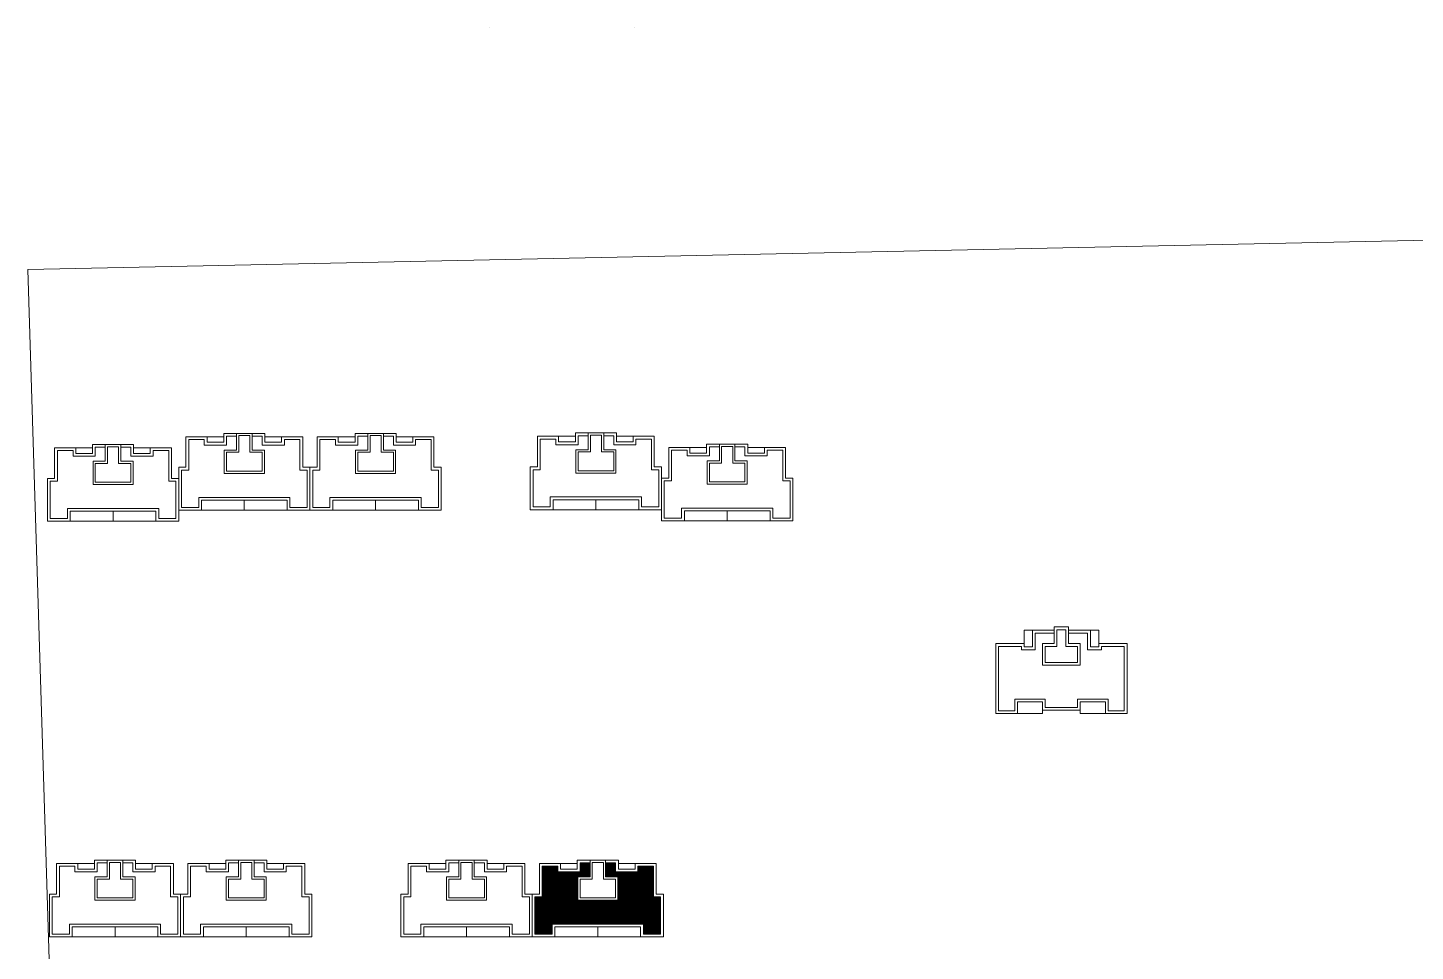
# Model space of a CAD drawing. Extents: x 195225 to 258225, y 4041 to 48538.
# Drawn here: x 198735 to 201229, y 8627 to 10287 of the extents above; entities that cross this region are included whole.
import ezdxf

# ---------------------------------------------------------------- set-up
doc = ezdxf.new("R2010")
doc.units = 0
doc.header["$LTSCALE"] = 1000
doc.header["$MEASUREMENT"] = 0
for name, color, linetype, lineweight in [('140', 2, 'Continuous', 5), ('DingDianTu', 5, 'Continuous', 0), ('s2', 1, 'Continuous', 5)]:
    doc.layers.add(name, color=color, linetype=linetype, lineweight=lineweight)

# ---------------------------------------------------------------- blocks, each defined once
blk = doc.blocks.new('dafasfd')
at = {"layer": 'DingDianTu', "color": 7, "const_width": 100}
blk.add_lwpolyline([(36368038, 16363912), (36368954, 16361479), (36372042, 16362641), (36374261, 16356745), (36369114, 16354807), (36369537, 16353684), (36361113, 16350514), (36359352, 16355194), (36360288, 16355546), (36359830, 16356763), (36358894, 16356410), (36357556, 16359967)], close=True, dxfattribs=at)
for points in [[(36363546, 16362221), (36362876, 16363999), (36359039, 16362555), (36359708, 16360777)], [(36371734, 16355794), (36372686, 16353267), (36369878, 16352210), (36369350, 16353614)]]:
    blk.add_lwpolyline(points, dxfattribs=at)
at = {"layer": 'DingDianTu', "color": 7}
for points in [[(36369878, 16352210), (36361642, 16349110), (36361113, 16350514)], [(36368038, 16363912), (36371127, 16365074), (36372042, 16362641)]]:
    blk.add_lwpolyline(points, dxfattribs=at)
blk = doc.blocks.new('*E57')
at = {"layer": 'DingDianTu', "color": 7, "xscale": 0.001000002024510444, "yscale": 0.001000000163912773, "zscale": 0.001, "rotation": 339.3761177849276}
blk.add_blockref('dafasfd', (22613, -20413), dxfattribs=at)
blk = doc.blocks.new('*E56')
at = {"layer": 'DingDianTu', "color": 7, "xscale": 0.001000002024510444, "yscale": 0.001000000163912773, "zscale": 0.001, "rotation": 339.3761177849276}
blk.add_blockref('dafasfd', (22613, -20413), dxfattribs=at)

msp = doc.modelspace()

# ---------------------------------------------------------------- hatches: boundary and pattern name
at = {"layer": 's2', "linetype": 'ByBlock'}
h = msp.add_hatch(dxfattribs=at)
h.set_pattern_fill('ANSI31', color=256, scale=1.2, style=0)
h.set_pattern_definition([(45, (161834.2217, 35645.6547), (-1.34703842, 1.34703842), [])])
h.paths.add_polyline_path([(199872.5, 8724.5), (199859.5, 8724.5), (199859.5, 8779.5), (199831.5, 8779.5), (199831.5, 8769.5), (199791.5, 8769.5), (199791.5, 8785.5), (199773.5, 8785.5), (199773.5, 8760.5), (199795.5, 8760.5), (199795.5, 8718.5), (199723.5, 8718.5), (199723.5, 8760.5), (199745.5, 8760.5), (199745.5, 8785.5), (199727.5, 8785.5), (199727.5, 8769.5), (199687.5, 8769.5), (199687.5, 8779.5), (199659.5, 8779.5), (199659.5, 8724.5), (199646.5, 8724.5), (199646.5, 8657.5), (199677.5, 8657.5), (199677.5, 8675.5), (199759.5, 8675.5), (199841.5, 8675.5), (199841.5, 8657.5), (199872.5, 8657.5)])

# ---------------------------------------------------------------- linework, layer by layer
at = {"layer": '140', "color": 7}
for p, q in [((202922.6, 9940.2), (198734.6, 9852.3)), ((198734.6, 9852.3), (198817.4, 7174.3)), ((199087, 9557.8), (199161, 9557.8)), ((199087, 9541.8), (199087, 9557.8)), ((199110, 9557.8), (199110, 9527.8)), ((199138, 9527.8), (199138, 9557.8)), ((199161, 9557.8), (199161, 9541.8)), ((199323, 9557.8), (199397, 9557.8)), ((199323, 9541.8), (199323, 9557.8)), ((199346, 9557.8), (199346, 9527.8)), ((199374, 9527.8), (199374, 9557.8)), ((199397, 9557.8), (199397, 9541.8)), ((199719.1, 9558.5), (199793.1, 9558.5)), ((199719.1, 9542.5), (199719.1, 9558.5)), ((199742.1, 9558.5), (199742.1, 9528.5)), ((199766.1, 9554.5), (199746.1, 9554.5)), ((199746.1, 9554.5), (199746.1, 9524.5)), ((199766.1, 9524.5), (199766.1, 9554.5)), ((199770.1, 9528.5), (199770.1, 9558.5)), ((199793.1, 9558.5), (199793.1, 9542.5)), ((198783, 9531.8), (198821, 9531.8)), ((198783, 9476.8), (198783, 9531.8)), ((198819, 9531.8), (198821, 9531.8)), ((198821, 9531.8), (198851, 9531.8)), ((198821, 9531.8), (198821, 9521.8)), ((198851, 9537.8), (198925, 9537.8)), ((198851, 9521.8), (198851, 9537.8)), ((198856, 9532.8), (198874, 9532.8)), ((198856, 9516.8), (198856, 9532.8)), ((198874, 9537.8), (198874, 9507.8)), ((198898, 9533.8), (198878, 9533.8)), ((198878, 9533.8), (198878, 9503.8)), ((198898, 9503.8), (198898, 9533.8)), ((198902, 9507.8), (198902, 9537.8)), ((198902, 9532.8), (198920, 9532.8)), ((198920, 9532.8), (198920, 9516.8)), ((198925, 9537.8), (198925, 9521.8)), ((198955, 9531.8), (198925, 9531.8)), ((198955, 9531.8), (198993, 9531.8)), ((198955, 9521.8), (198955, 9531.8)), ((198993, 9531.8), (198993, 9476.8)), ((199019, 9551.8), (199057, 9551.8)), ((199019, 9496.8), (199019, 9551.8)), ((199024, 9546.8), (199052, 9546.8)), ((199024, 9491.8), (199024, 9546.8)), ((199052, 9546.8), (199052, 9536.8)), ((199052, 9536.8), (199092, 9536.8)), ((199055, 9551.8), (199057, 9551.8)), ((199057, 9551.8), (199087, 9551.8)), ((199057, 9551.8), (199057, 9541.8)), ((199057, 9541.8), (199087, 9541.8)), ((199092, 9552.8), (199110, 9552.8)), ((199092, 9536.8), (199092, 9552.8)), ((199134, 9553.8), (199114, 9553.8)), ((199114, 9553.8), (199114, 9523.8)), ((199134, 9523.8), (199134, 9553.8)), ((199138, 9552.8), (199156, 9552.8)), ((199156, 9552.8), (199156, 9536.8)), ((199156, 9536.8), (199196, 9536.8)), ((199191, 9551.8), (199161, 9551.8)), ((199161, 9541.8), (199191, 9541.8)), ((199191, 9551.8), (199229, 9551.8)), ((199191, 9541.8), (199191, 9551.8)), ((199196, 9546.8), (199224, 9546.8)), ((199196, 9536.8), (199196, 9546.8)), ((199224, 9546.8), (199224, 9491.8)), ((199229, 9551.8), (199229, 9496.8)), ((199255, 9551.8), (199293, 9551.8)), ((199255, 9496.8), (199255, 9551.8)), ((199260, 9546.8), (199288, 9546.8)), ((199260, 9491.8), (199260, 9546.8)), ((199288, 9546.8), (199288, 9536.8)), ((199288, 9536.8), (199328, 9536.8)), ((199291, 9551.8), (199293, 9551.8)), ((199293, 9551.8), (199323, 9551.8)), ((199293, 9551.8), (199293, 9541.8)), ((199293, 9541.8), (199323, 9541.8)), ((199328, 9552.8), (199346, 9552.8)), ((199328, 9536.8), (199328, 9552.8)), ((199370, 9553.8), (199350, 9553.8)), ((199350, 9553.8), (199350, 9523.8)), ((199370, 9523.8), (199370, 9553.8)), ((199374, 9552.8), (199392, 9552.8)), ((199392, 9552.8), (199392, 9536.8)), ((199392, 9536.8), (199432, 9536.8)), ((199427, 9551.8), (199397, 9551.8)), ((199397, 9541.8), (199427, 9541.8)), ((199427, 9551.8), (199465, 9551.8)), ((199427, 9541.8), (199427, 9551.8)), ((199432, 9546.8), (199460, 9546.8)), ((199432, 9536.8), (199432, 9546.8)), ((199460, 9546.8), (199460, 9491.8)), ((199465, 9551.8), (199465, 9496.8)), ((199651.1, 9552.5), (199689.1, 9552.5)), ((199651.1, 9497.5), (199651.1, 9552.5)), ((199656.1, 9547.5), (199684.1, 9547.5)), ((199656.1, 9492.5), (199656.1, 9547.5)), ((199684.1, 9547.5), (199684.1, 9537.5)), ((199684.1, 9537.5), (199724.1, 9537.5)), ((199687.1, 9552.5), (199689.1, 9552.5)), ((199689.1, 9552.5), (199719.1, 9552.5)), ((199689.1, 9552.5), (199689.1, 9542.5)), ((199689.1, 9542.5), (199719.1, 9542.5)), ((199724.1, 9553.5), (199742.1, 9553.5)), ((199724.1, 9537.5), (199724.1, 9553.5)), ((199770.1, 9553.5), (199788.1, 9553.5)), ((199788.1, 9553.5), (199788.1, 9537.5)), ((199788.1, 9537.5), (199828.1, 9537.5)), ((199823.1, 9552.5), (199793.1, 9552.5)), ((199793.1, 9542.5), (199823.1, 9542.5)), ((199823.1, 9552.5), (199861.1, 9552.5)), ((199823.1, 9542.5), (199823.1, 9552.5)), ((199828.1, 9547.5), (199856.1, 9547.5)), ((199828.1, 9537.5), (199828.1, 9547.5)), ((199856.1, 9547.5), (199856.1, 9492.5)), ((199861.1, 9552.5), (199861.1, 9497.5)), ((199887.1, 9532.5), (199925.1, 9532.5)), ((199887.1, 9477.5), (199887.1, 9532.5)), ((199923.1, 9532.5), (199925.1, 9532.5)), ((199925.1, 9532.5), (199955.1, 9532.5)), ((199925.1, 9532.5), (199925.1, 9522.5)), ((199955.1, 9538.5), (200029.1, 9538.5)), ((199955.1, 9522.5), (199955.1, 9538.5)), ((199960.1, 9533.5), (199978.1, 9533.5)), ((199960.1, 9517.5), (199960.1, 9533.5)), ((199978.1, 9538.5), (199978.1, 9508.5)), ((200002.1, 9534.5), (199982.1, 9534.5)), ((199982.1, 9534.5), (199982.1, 9504.5)), ((200002.1, 9504.5), (200002.1, 9534.5)), ((200006.1, 9508.5), (200006.1, 9538.5)), ((200006.1, 9533.5), (200024.1, 9533.5)), ((200024.1, 9533.5), (200024.1, 9517.5)), ((200029.1, 9538.5), (200029.1, 9522.5)), ((200059.1, 9532.5), (200029.1, 9532.5)), ((200059.1, 9532.5), (200097.1, 9532.5)), ((200059.1, 9522.5), (200059.1, 9532.5)), ((200097.1, 9532.5), (200097.1, 9477.5)), ((198788, 9526.8), (198816, 9526.8)), ((198788, 9471.8), (198788, 9526.8)), ((198816, 9526.8), (198816, 9516.8)), ((198816, 9516.8), (198856, 9516.8)), ((198821, 9521.8), (198851, 9521.8)), ((198852, 9507.8), (198852, 9465.8)), ((198874, 9507.8), (198852, 9507.8)), ((198924, 9507.8), (198902, 9507.8)), ((198920, 9516.8), (198960, 9516.8)), ((198924, 9465.8), (198924, 9507.8)), ((198925, 9521.8), (198955, 9521.8)), ((198960, 9526.8), (198988, 9526.8)), ((198960, 9516.8), (198960, 9526.8)), ((198988, 9526.8), (198988, 9471.8)), ((199088, 9527.8), (199088, 9485.8)), ((199110, 9527.8), (199088, 9527.8)), ((199092, 9523.8), (199092, 9489.8)), ((199114, 9523.8), (199092, 9523.8)), ((199156, 9523.8), (199134, 9523.8)), ((199160, 9527.8), (199138, 9527.8)), ((199156, 9489.8), (199156, 9523.8)), ((199160, 9485.8), (199160, 9527.8)), ((199324, 9527.8), (199324, 9485.8)), ((199346, 9527.8), (199324, 9527.8)), ((199328, 9523.8), (199328, 9489.8)), ((199350, 9523.8), (199328, 9523.8)), ((199392, 9523.8), (199370, 9523.8)), ((199396, 9527.8), (199374, 9527.8)), ((199392, 9489.8), (199392, 9523.8)), ((199396, 9485.8), (199396, 9527.8)), ((199720.1, 9528.5), (199720.1, 9486.5)), ((199742.1, 9528.5), (199720.1, 9528.5)), ((199724.1, 9524.5), (199724.1, 9490.5)), ((199746.1, 9524.5), (199724.1, 9524.5)), ((199788.1, 9524.5), (199766.1, 9524.5)), ((199792.1, 9528.5), (199770.1, 9528.5)), ((199788.1, 9490.5), (199788.1, 9524.5)), ((199792.1, 9486.5), (199792.1, 9528.5)), ((199892.1, 9527.5), (199920.1, 9527.5)), ((199892.1, 9472.5), (199892.1, 9527.5)), ((199920.1, 9527.5), (199920.1, 9517.5)), ((199920.1, 9517.5), (199960.1, 9517.5)), ((199925.1, 9522.5), (199955.1, 9522.5)), ((199956.1, 9508.5), (199956.1, 9466.5)), ((199978.1, 9508.5), (199956.1, 9508.5)), ((199960.1, 9504.5), (199960.1, 9470.5)), ((199982.1, 9504.5), (199960.1, 9504.5)), ((200024.1, 9504.5), (200002.1, 9504.5)), ((200028.1, 9508.5), (200006.1, 9508.5)), ((200024.1, 9517.5), (200064.1, 9517.5)), ((200024.1, 9470.5), (200024.1, 9504.5)), ((200028.1, 9466.5), (200028.1, 9508.5)), ((200029.1, 9522.5), (200059.1, 9522.5)), ((200064.1, 9527.5), (200092.1, 9527.5)), ((200064.1, 9517.5), (200064.1, 9527.5)), ((200092.1, 9527.5), (200092.1, 9472.5)), ((198856, 9503.8), (198856, 9469.8)), ((198878, 9503.8), (198856, 9503.8)), ((198920, 9503.8), (198898, 9503.8)), ((198920, 9469.8), (198920, 9503.8)), ((199006, 9496.8), (199019, 9496.8)), ((199006, 9419.8), (199006, 9496.8)), ((199011, 9491.8), (199024, 9491.8)), ((199011, 9424.8), (199011, 9491.8)), ((199088, 9486.8), (199088, 9485.8)), ((199088, 9485.8), (199160, 9485.8)), ((199092, 9489.8), (199156, 9489.8)), ((199159, 9485.8), (199160, 9485.8)), ((199224, 9491.8), (199237, 9491.8)), ((199229, 9496.8), (199242, 9496.8)), ((199237, 9491.8), (199237, 9424.8)), ((199242, 9496.8), (199242, 9419.8)), ((199242, 9496.8), (199255, 9496.8)), ((199242, 9419.8), (199242, 9496.8)), ((199247, 9491.8), (199260, 9491.8)), ((199247, 9424.8), (199247, 9491.8)), ((199324, 9486.8), (199324, 9485.8)), ((199324, 9485.8), (199396, 9485.8)), ((199328, 9489.8), (199392, 9489.8)), ((199395, 9485.8), (199396, 9485.8)), ((199460, 9491.8), (199473, 9491.8)), ((199465, 9496.8), (199478, 9496.8)), ((199473, 9491.8), (199473, 9424.8)), ((199478, 9496.8), (199478, 9419.8)), ((199638.1, 9497.5), (199651.1, 9497.5)), ((199638.1, 9420.5), (199638.1, 9497.5)), ((199643.1, 9492.5), (199656.1, 9492.5)), ((199643.1, 9425.5), (199643.1, 9492.5)), ((199720.1, 9487.5), (199720.1, 9486.5)), ((199720.1, 9486.5), (199792.1, 9486.5)), ((199724.1, 9490.5), (199788.1, 9490.5)), ((199791.1, 9486.5), (199792.1, 9486.5)), ((199856.1, 9492.5), (199869.1, 9492.5)), ((199861.1, 9497.5), (199874.1, 9497.5)), ((199869.1, 9492.5), (199869.1, 9425.5)), ((199874.1, 9497.5), (199874.1, 9420.5)), ((198770, 9476.8), (198783, 9476.8)), ((198770, 9399.8), (198770, 9476.8)), ((198775, 9471.8), (198788, 9471.8)), ((198775, 9404.8), (198775, 9471.8)), ((198852, 9466.8), (198852, 9465.8)), ((198852, 9465.8), (198924, 9465.8)), ((198856, 9469.8), (198920, 9469.8)), ((198923, 9465.8), (198924, 9465.8)), ((198988, 9471.8), (199001, 9471.8)), ((198993, 9476.8), (199006, 9476.8)), ((199001, 9471.8), (199001, 9404.8)), ((199006, 9476.8), (199006, 9399.8)), ((199874.1, 9477.5), (199887.1, 9477.5)), ((199874.1, 9400.5), (199874.1, 9477.5)), ((199879.1, 9472.5), (199892.1, 9472.5)), ((199879.1, 9405.5), (199879.1, 9472.5)), ((199956.1, 9467.5), (199956.1, 9466.5)), ((199956.1, 9466.5), (200028.1, 9466.5)), ((199960.1, 9470.5), (200024.1, 9470.5)), ((200027.1, 9466.5), (200028.1, 9466.5)), ((200092.1, 9472.5), (200105.1, 9472.5)), ((200097.1, 9477.5), (200110.1, 9477.5)), ((200105.1, 9472.5), (200105.1, 9405.5)), ((200110.1, 9477.5), (200110.1, 9400.5)), ((199042, 9442.8), (199042, 9424.8)), ((199124, 9442.8), (199042, 9442.8)), ((199047, 9437.8), (199047, 9419.8)), ((199124, 9437.8), (199047, 9437.8)), ((199206, 9442.8), (199124, 9442.8)), ((199201, 9437.8), (199124, 9437.8)), ((199124, 9437.8), (199124, 9419.8)), ((199201, 9419.8), (199201, 9437.8)), ((199206, 9424.8), (199206, 9442.8)), ((199278, 9442.8), (199278, 9424.8)), ((199360, 9442.8), (199278, 9442.8)), ((199283, 9437.8), (199283, 9419.8)), ((199360, 9437.8), (199283, 9437.8)), ((199442, 9442.8), (199360, 9442.8)), ((199437, 9437.8), (199360, 9437.8)), ((199360, 9437.8), (199360, 9419.8)), ((199437, 9419.8), (199437, 9437.8)), ((199442, 9424.8), (199442, 9442.8)), ((199674.1, 9443.5), (199674.1, 9425.5)), ((199756.1, 9443.5), (199674.1, 9443.5)), ((199679.1, 9438.5), (199679.1, 9420.5)), ((199756.1, 9438.5), (199679.1, 9438.5)), ((199838.1, 9443.5), (199756.1, 9443.5)), ((199833.1, 9438.5), (199756.1, 9438.5)), ((199756.1, 9438.5), (199756.1, 9420.5)), ((199833.1, 9420.5), (199833.1, 9438.5)), ((199838.1, 9425.5), (199838.1, 9443.5)), ((198806, 9404.8), (198775, 9404.8)), ((198806, 9422.8), (198806, 9404.8)), ((198888, 9422.8), (198806, 9422.8)), ((198811, 9417.8), (198811, 9399.8)), ((198888, 9417.8), (198811, 9417.8)), ((198970, 9422.8), (198888, 9422.8)), ((198965, 9417.8), (198888, 9417.8)), ((198888, 9417.8), (198888, 9399.8)), ((198965, 9399.8), (198965, 9417.8)), ((198970, 9404.8), (198970, 9422.8)), ((199001, 9404.8), (198970, 9404.8)), ((199047, 9419.8), (199006, 9419.8)), ((199042, 9424.8), (199011, 9424.8)), ((199124, 9419.8), (199047, 9419.8)), ((199124, 9419.8), (199201, 9419.8)), ((199242, 9419.8), (199201, 9419.8)), ((199237, 9424.8), (199206, 9424.8)), ((199283, 9419.8), (199242, 9419.8)), ((199278, 9424.8), (199247, 9424.8)), ((199360, 9419.8), (199283, 9419.8)), ((199360, 9419.8), (199437, 9419.8)), ((199478, 9419.8), (199437, 9419.8)), ((199473, 9424.8), (199442, 9424.8)), ((199679.1, 9420.5), (199638.1, 9420.5)), ((199674.1, 9425.5), (199643.1, 9425.5)), ((199756.1, 9420.5), (199679.1, 9420.5)), ((199756.1, 9420.5), (199833.1, 9420.5)), ((199874.1, 9420.5), (199833.1, 9420.5)), ((199869.1, 9425.5), (199838.1, 9425.5)), ((199910.1, 9405.5), (199879.1, 9405.5)), ((199910.1, 9423.5), (199910.1, 9405.5)), ((199992.1, 9423.5), (199910.1, 9423.5)), ((199915.1, 9418.5), (199915.1, 9400.5)), ((199992.1, 9418.5), (199915.1, 9418.5)), ((200074.1, 9423.5), (199992.1, 9423.5)), ((200069.1, 9418.5), (199992.1, 9418.5)), ((199992.1, 9418.5), (199992.1, 9400.5)), ((200069.1, 9400.5), (200069.1, 9418.5)), ((200074.1, 9405.5), (200074.1, 9423.5)), ((200105.1, 9405.5), (200074.1, 9405.5)), ((198811, 9399.8), (198770, 9399.8)), ((198888, 9399.8), (198811, 9399.8)), ((198888, 9399.8), (198965, 9399.8)), ((199006, 9399.8), (198965, 9399.8)), ((199915.1, 9400.5), (199874.1, 9400.5)), ((199992.1, 9400.5), (199915.1, 9400.5)), ((199992.1, 9400.5), (200069.1, 9400.5)), ((200110.1, 9400.5), (200069.1, 9400.5)), ((200580, 9209.9), (200580, 9203.9)), ((200606, 9209.9), (200580, 9209.9)), ((200585, 9204.9), (200585, 9203.9)), ((200601, 9204.9), (200585, 9204.9)), ((200601, 9174.9), (200601, 9204.9)), ((200606, 9203.9), (200606, 9209.9)), ((200606, 9179.9), (200606, 9209.9)), ((200475, 9179.9), (200475, 9053.9)), ((200508, 9179.9), (200475, 9179.9)), ((200526, 9179.9), (200508, 9179.9)), ((200526, 9203.9), (200541, 9203.9)), ((200526, 9179.9), (200526, 9203.9)), ((200526, 9173.9), (200526, 9179.9)), ((200541, 9203.9), (200541, 9173.9)), ((200580, 9203.9), (200541, 9203.9)), ((200546, 9198.9), (200546, 9168.9)), ((200580, 9198.9), (200546, 9198.9)), ((200559, 9179.9), (200559, 9140.9)), ((200580, 9179.9), (200559, 9179.9)), ((200580, 9203.9), (200580, 9179.9)), ((200585, 9203.9), (200585, 9174.9)), ((200645, 9203.9), (200606, 9203.9)), ((200640, 9198.9), (200606, 9198.9)), ((200627, 9179.9), (200606, 9179.9)), ((200627, 9140.9), (200627, 9179.9)), ((200640, 9168.9), (200640, 9198.9)), ((200660, 9203.9), (200645, 9203.9)), ((200645, 9173.9), (200645, 9203.9)), ((200660, 9179.9), (200660, 9203.9)), ((200660, 9179.9), (200660, 9173.9)), ((200678, 9179.9), (200660, 9179.9)), ((200711, 9179.9), (200678, 9179.9)), ((200711, 9053.9), (200711, 9179.9)), ((200480, 9174.9), (200480, 9058.9)), ((200508, 9174.9), (200480, 9174.9)), ((200521, 9174.9), (200508, 9174.9)), ((200521, 9168.9), (200521, 9174.9)), ((200546, 9168.9), (200521, 9168.9)), ((200541, 9173.9), (200526, 9173.9)), ((200564, 9174.9), (200564, 9145.9)), ((200585, 9174.9), (200564, 9174.9)), ((200622, 9174.9), (200601, 9174.9)), ((200622, 9145.9), (200622, 9174.9)), ((200665, 9168.9), (200640, 9168.9)), ((200660, 9173.9), (200645, 9173.9)), ((200665, 9174.9), (200665, 9168.9)), ((200678, 9174.9), (200665, 9174.9)), ((200706, 9174.9), (200678, 9174.9)), ((200706, 9058.9), (200706, 9174.9)), ((200559, 9140.9), (200627, 9140.9)), ((200564, 9145.9), (200622, 9145.9)), ((200480, 9058.9), (200509, 9058.9)), ((200509, 9079.9), (200564, 9079.9)), ((200509, 9058.9), (200509, 9079.9)), ((200514, 9074.9), (200559, 9074.9)), ((200514, 9053.9), (200514, 9074.9)), ((200559, 9074.9), (200559, 9059.9)), ((200559, 9053.9), (200559, 9059.9)), ((200559, 9059.9), (200593, 9059.9)), ((200564, 9079.9), (200564, 9064.9)), ((200564, 9064.9), (200593, 9064.9)), ((200593, 9064.9), (200622, 9064.9)), ((200593, 9059.9), (200627, 9059.9)), ((200622, 9079.9), (200677, 9079.9)), ((200622, 9064.9), (200622, 9079.9)), ((200627, 9074.9), (200672, 9074.9)), ((200627, 9059.9), (200627, 9074.9)), ((200627, 9053.9), (200627, 9059.9)), ((200672, 9074.9), (200672, 9053.9)), ((200677, 9079.9), (200677, 9058.9)), ((200677, 9058.9), (200706, 9058.9)), ((200475, 9053.9), (200514, 9053.9)), ((200514, 9053.9), (200559, 9053.9)), ((200672, 9053.9), (200627, 9053.9)), ((200672, 9053.9), (200711, 9053.9)), ((198786.5, 8784.5), (198824.5, 8784.5)), ((198786.5, 8729.5), (198786.5, 8784.5)), ((198822.5, 8784.5), (198824.5, 8784.5)), ((198824.5, 8784.5), (198854.5, 8784.5)), ((198824.5, 8784.5), (198824.5, 8774.5)), ((198854.5, 8790.5), (198928.5, 8790.5)), ((198854.5, 8774.5), (198854.5, 8790.5)), ((198859.5, 8785.5), (198877.5, 8785.5)), ((198859.5, 8769.5), (198859.5, 8785.5)), ((198877.5, 8790.5), (198877.5, 8760.5)), ((198901.5, 8786.5), (198881.5, 8786.5)), ((198881.5, 8786.5), (198881.5, 8756.5)), ((198901.5, 8756.5), (198901.5, 8786.5)), ((198905.5, 8760.5), (198905.5, 8790.5)), ((198905.5, 8785.5), (198923.5, 8785.5)), ((198923.5, 8785.5), (198923.5, 8769.5)), ((198928.5, 8790.5), (198928.5, 8774.5)), ((198958.5, 8784.5), (198928.5, 8784.5)), ((198958.5, 8784.5), (198996.5, 8784.5)), ((198958.5, 8774.5), (198958.5, 8784.5)), ((198996.5, 8784.5), (198996.5, 8729.5)), ((199022.5, 8784.5), (199060.5, 8784.5)), ((199022.5, 8729.5), (199022.5, 8784.5)), ((199058.5, 8784.5), (199060.5, 8784.5)), ((199060.5, 8784.5), (199090.5, 8784.5)), ((199060.5, 8784.5), (199060.5, 8774.5)), ((199090.5, 8790.5), (199164.5, 8790.5)), ((199090.5, 8774.5), (199090.5, 8790.5)), ((199095.5, 8785.5), (199113.5, 8785.5)), ((199095.5, 8769.5), (199095.5, 8785.5)), ((199113.5, 8790.5), (199113.5, 8760.5)), ((199137.5, 8786.5), (199117.5, 8786.5)), ((199117.5, 8786.5), (199117.5, 8756.5)), ((199137.5, 8756.5), (199137.5, 8786.5)), ((199141.5, 8760.5), (199141.5, 8790.5)), ((199141.5, 8785.5), (199159.5, 8785.5)), ((199159.5, 8785.5), (199159.5, 8769.5)), ((199164.5, 8790.5), (199164.5, 8774.5)), ((199194.5, 8784.5), (199164.5, 8784.5)), ((199194.5, 8784.5), (199232.5, 8784.5)), ((199194.5, 8774.5), (199194.5, 8784.5)), ((199232.5, 8784.5), (199232.5, 8729.5)), ((199418.5, 8784.5), (199456.5, 8784.5)), ((199418.5, 8729.5), (199418.5, 8784.5)), ((199454.5, 8784.5), (199456.5, 8784.5)), ((199456.5, 8784.5), (199486.5, 8784.5)), ((199456.5, 8784.5), (199456.5, 8774.5)), ((199486.5, 8790.5), (199560.5, 8790.5)), ((199486.5, 8774.5), (199486.5, 8790.5)), ((199491.5, 8785.5), (199509.5, 8785.5)), ((199491.5, 8769.5), (199491.5, 8785.5)), ((199509.5, 8790.5), (199509.5, 8760.5)), ((199533.5, 8786.5), (199513.5, 8786.5)), ((199513.5, 8786.5), (199513.5, 8756.5)), ((199533.5, 8756.5), (199533.5, 8786.5)), ((199537.5, 8760.5), (199537.5, 8790.5)), ((199537.5, 8785.5), (199555.5, 8785.5)), ((199555.5, 8785.5), (199555.5, 8769.5)), ((199560.5, 8790.5), (199560.5, 8774.5)), ((199590.5, 8784.5), (199560.5, 8784.5)), ((199590.5, 8784.5), (199628.5, 8784.5)), ((199590.5, 8774.5), (199590.5, 8784.5)), ((199628.5, 8784.5), (199628.5, 8729.5)), ((199654.5, 8784.5), (199692.5, 8784.5)), ((199654.5, 8729.5), (199654.5, 8784.5)), ((199690.5, 8784.5), (199692.5, 8784.5)), ((199692.5, 8784.5), (199722.5, 8784.5)), ((199692.5, 8784.5), (199692.5, 8774.5)), ((199722.5, 8790.5), (199796.5, 8790.5)), ((199722.5, 8774.5), (199722.5, 8790.5)), ((199727.5, 8785.5), (199745.5, 8785.5)), ((199727.5, 8769.5), (199727.5, 8785.5)), ((199745.5, 8790.5), (199745.5, 8760.5)), ((199769.5, 8786.5), (199749.5, 8786.5)), ((199749.5, 8786.5), (199749.5, 8756.5)), ((199769.5, 8756.5), (199769.5, 8786.5)), ((199773.5, 8760.5), (199773.5, 8790.5)), ((199773.5, 8785.5), (199791.5, 8785.5)), ((199791.5, 8785.5), (199791.5, 8769.5)), ((199796.5, 8790.5), (199796.5, 8774.5)), ((199826.5, 8784.5), (199796.5, 8784.5)), ((199826.5, 8784.5), (199864.5, 8784.5)), ((199826.5, 8774.5), (199826.5, 8784.5)), ((199864.5, 8784.5), (199864.5, 8729.5)), ((198791.5, 8779.5), (198819.5, 8779.5)), ((198791.5, 8724.5), (198791.5, 8779.5)), ((198819.5, 8779.5), (198819.5, 8769.5)), ((198819.5, 8769.5), (198859.5, 8769.5)), ((198824.5, 8774.5), (198854.5, 8774.5)), ((198855.5, 8760.5), (198855.5, 8718.5)), ((198877.5, 8760.5), (198855.5, 8760.5)), ((198859.5, 8756.5), (198859.5, 8722.5)), ((198881.5, 8756.5), (198859.5, 8756.5)), ((198923.5, 8756.5), (198901.5, 8756.5)), ((198927.5, 8760.5), (198905.5, 8760.5)), ((198923.5, 8769.5), (198963.5, 8769.5)), ((198923.5, 8722.5), (198923.5, 8756.5)), ((198927.5, 8718.5), (198927.5, 8760.5)), ((198928.5, 8774.5), (198958.5, 8774.5)), ((198963.5, 8779.5), (198991.5, 8779.5)), ((198963.5, 8769.5), (198963.5, 8779.5)), ((198991.5, 8779.5), (198991.5, 8724.5)), ((199027.5, 8779.5), (199055.5, 8779.5)), ((199027.5, 8724.5), (199027.5, 8779.5)), ((199055.5, 8779.5), (199055.5, 8769.5)), ((199055.5, 8769.5), (199095.5, 8769.5)), ((199060.5, 8774.5), (199090.5, 8774.5)), ((199091.5, 8760.5), (199091.5, 8718.5)), ((199113.5, 8760.5), (199091.5, 8760.5)), ((199095.5, 8756.5), (199095.5, 8722.5)), ((199117.5, 8756.5), (199095.5, 8756.5)), ((199159.5, 8756.5), (199137.5, 8756.5)), ((199163.5, 8760.5), (199141.5, 8760.5)), ((199159.5, 8769.5), (199199.5, 8769.5)), ((199159.5, 8722.5), (199159.5, 8756.5)), ((199163.5, 8718.5), (199163.5, 8760.5)), ((199164.5, 8774.5), (199194.5, 8774.5)), ((199199.5, 8779.5), (199227.5, 8779.5)), ((199199.5, 8769.5), (199199.5, 8779.5)), ((199227.5, 8779.5), (199227.5, 8724.5)), ((199423.5, 8779.5), (199451.5, 8779.5)), ((199423.5, 8724.5), (199423.5, 8779.5)), ((199451.5, 8779.5), (199451.5, 8769.5)), ((199451.5, 8769.5), (199491.5, 8769.5)), ((199456.5, 8774.5), (199486.5, 8774.5)), ((199487.5, 8760.5), (199487.5, 8718.5)), ((199509.5, 8760.5), (199487.5, 8760.5)), ((199491.5, 8756.5), (199491.5, 8722.5)), ((199513.5, 8756.5), (199491.5, 8756.5)), ((199555.5, 8756.5), (199533.5, 8756.5)), ((199559.5, 8760.5), (199537.5, 8760.5)), ((199555.5, 8769.5), (199595.5, 8769.5)), ((199555.5, 8722.5), (199555.5, 8756.5)), ((199559.5, 8718.5), (199559.5, 8760.5)), ((199560.5, 8774.5), (199590.5, 8774.5)), ((199595.5, 8779.5), (199623.5, 8779.5)), ((199595.5, 8769.5), (199595.5, 8779.5)), ((199623.5, 8779.5), (199623.5, 8724.5)), ((199659.5, 8779.5), (199687.5, 8779.5)), ((199659.5, 8724.5), (199659.5, 8779.5)), ((199687.5, 8779.5), (199687.5, 8769.5)), ((199687.5, 8769.5), (199727.5, 8769.5)), ((199692.5, 8774.5), (199722.5, 8774.5)), ((199723.5, 8760.5), (199723.5, 8718.5)), ((199745.5, 8760.5), (199723.5, 8760.5)), ((199727.5, 8756.5), (199727.5, 8722.5)), ((199749.5, 8756.5), (199727.5, 8756.5)), ((199791.5, 8756.5), (199769.5, 8756.5)), ((199795.5, 8760.5), (199773.5, 8760.5)), ((199791.5, 8769.5), (199831.5, 8769.5)), ((199791.5, 8722.5), (199791.5, 8756.5)), ((199795.5, 8718.5), (199795.5, 8760.5)), ((199796.5, 8774.5), (199826.5, 8774.5)), ((199831.5, 8779.5), (199859.5, 8779.5)), ((199831.5, 8769.5), (199831.5, 8779.5)), ((199859.5, 8779.5), (199859.5, 8724.5)), ((198773.5, 8729.5), (198786.5, 8729.5)), ((198773.5, 8652.5), (198773.5, 8729.5)), ((198778.5, 8724.5), (198791.5, 8724.5)), ((198778.5, 8657.5), (198778.5, 8724.5)), ((198855.5, 8719.5), (198855.5, 8718.5)), ((198855.5, 8718.5), (198927.5, 8718.5)), ((198859.5, 8722.5), (198923.5, 8722.5)), ((198926.5, 8718.5), (198927.5, 8718.5)), ((198991.5, 8724.5), (199004.5, 8724.5)), ((198996.5, 8729.5), (199009.5, 8729.5)), ((199004.5, 8724.5), (199004.5, 8657.5)), ((199009.5, 8729.5), (199009.5, 8652.5)), ((199009.5, 8729.5), (199022.5, 8729.5)), ((199009.5, 8652.5), (199009.5, 8729.5)), ((199014.5, 8724.5), (199027.5, 8724.5)), ((199014.5, 8657.5), (199014.5, 8724.5)), ((199091.5, 8719.5), (199091.5, 8718.5)), ((199091.5, 8718.5), (199163.5, 8718.5)), ((199095.5, 8722.5), (199159.5, 8722.5)), ((199162.5, 8718.5), (199163.5, 8718.5)), ((199227.5, 8724.5), (199240.5, 8724.5)), ((199232.5, 8729.5), (199245.5, 8729.5)), ((199240.5, 8724.5), (199240.5, 8657.5)), ((199245.5, 8729.5), (199245.5, 8652.5)), ((199405.5, 8729.5), (199418.5, 8729.5)), ((199405.5, 8652.5), (199405.5, 8729.5)), ((199410.5, 8724.5), (199423.5, 8724.5)), ((199410.5, 8657.5), (199410.5, 8724.5)), ((199487.5, 8719.5), (199487.5, 8718.5)), ((199487.5, 8718.5), (199559.5, 8718.5)), ((199491.5, 8722.5), (199555.5, 8722.5)), ((199558.5, 8718.5), (199559.5, 8718.5)), ((199623.5, 8724.5), (199636.5, 8724.5)), ((199628.5, 8729.5), (199641.5, 8729.5)), ((199636.5, 8724.5), (199636.5, 8657.5)), ((199641.5, 8729.5), (199641.5, 8652.5)), ((199641.5, 8729.5), (199654.5, 8729.5)), ((199641.5, 8652.5), (199641.5, 8729.5)), ((199646.5, 8724.5), (199659.5, 8724.5)), ((199646.5, 8657.5), (199646.5, 8724.5)), ((199723.5, 8719.5), (199723.5, 8718.5)), ((199723.5, 8718.5), (199795.5, 8718.5)), ((199727.5, 8722.5), (199791.5, 8722.5)), ((199794.5, 8718.5), (199795.5, 8718.5)), ((199859.5, 8724.5), (199872.5, 8724.5)), ((199864.5, 8729.5), (199877.5, 8729.5)), ((199872.5, 8724.5), (199872.5, 8657.5)), ((199877.5, 8729.5), (199877.5, 8652.5)), ((198809.5, 8657.5), (198778.5, 8657.5)), ((198809.5, 8675.5), (198809.5, 8657.5)), ((198891.5, 8675.5), (198809.5, 8675.5)), ((198814.5, 8670.5), (198814.5, 8652.5)), ((198891.5, 8670.5), (198814.5, 8670.5)), ((198973.5, 8675.5), (198891.5, 8675.5)), ((198968.5, 8670.5), (198891.5, 8670.5)), ((198891.5, 8670.5), (198891.5, 8652.5)), ((198968.5, 8652.5), (198968.5, 8670.5)), ((198973.5, 8657.5), (198973.5, 8675.5)), ((199004.5, 8657.5), (198973.5, 8657.5)), ((199045.5, 8657.5), (199014.5, 8657.5)), ((199045.5, 8675.5), (199045.5, 8657.5)), ((199127.5, 8675.5), (199045.5, 8675.5)), ((199050.5, 8670.5), (199050.5, 8652.5)), ((199127.5, 8670.5), (199050.5, 8670.5)), ((199209.5, 8675.5), (199127.5, 8675.5)), ((199204.5, 8670.5), (199127.5, 8670.5)), ((199127.5, 8670.5), (199127.5, 8652.5)), ((199204.5, 8652.5), (199204.5, 8670.5)), ((199209.5, 8657.5), (199209.5, 8675.5)), ((199240.5, 8657.5), (199209.5, 8657.5)), ((199441.5, 8657.5), (199410.5, 8657.5)), ((199441.5, 8675.5), (199441.5, 8657.5)), ((199523.5, 8675.5), (199441.5, 8675.5)), ((199446.5, 8670.5), (199446.5, 8652.5)), ((199523.5, 8670.5), (199446.5, 8670.5)), ((199605.5, 8675.5), (199523.5, 8675.5)), ((199600.5, 8670.5), (199523.5, 8670.5)), ((199523.5, 8670.5), (199523.5, 8652.5)), ((199600.5, 8652.5), (199600.5, 8670.5)), ((199605.5, 8657.5), (199605.5, 8675.5)), ((199636.5, 8657.5), (199605.5, 8657.5)), ((199677.5, 8657.5), (199646.5, 8657.5)), ((199677.5, 8675.5), (199677.5, 8657.5)), ((199759.5, 8675.5), (199677.5, 8675.5)), ((199682.5, 8670.5), (199682.5, 8652.5)), ((199759.5, 8670.5), (199682.5, 8670.5)), ((199841.5, 8675.5), (199759.5, 8675.5)), ((199836.5, 8670.5), (199759.5, 8670.5)), ((199759.5, 8670.5), (199759.5, 8652.5)), ((199836.5, 8652.5), (199836.5, 8670.5)), ((199841.5, 8657.5), (199841.5, 8675.5)), ((199872.5, 8657.5), (199841.5, 8657.5)), ((198814.5, 8652.5), (198773.5, 8652.5)), ((198891.5, 8652.5), (198814.5, 8652.5)), ((198891.5, 8652.5), (198968.5, 8652.5)), ((199009.5, 8652.5), (198968.5, 8652.5)), ((199050.5, 8652.5), (199009.5, 8652.5)), ((199127.5, 8652.5), (199050.5, 8652.5)), ((199127.5, 8652.5), (199204.5, 8652.5)), ((199245.5, 8652.5), (199204.5, 8652.5)), ((199446.5, 8652.5), (199405.5, 8652.5)), ((199523.5, 8652.5), (199446.5, 8652.5)), ((199523.5, 8652.5), (199600.5, 8652.5)), ((199641.5, 8652.5), (199600.5, 8652.5)), ((199682.5, 8652.5), (199641.5, 8652.5)), ((199759.5, 8652.5), (199682.5, 8652.5)), ((199759.5, 8652.5), (199836.5, 8652.5)), ((199877.5, 8652.5), (199836.5, 8652.5))]:
    msp.add_line(p, q, dxfattribs=at)

# ---------------------------------------------------------------- block references
at = {"layer": '140', "color": 7, "xscale": 0.01000000000931323, "yscale": 0.01000000000931323, "zscale": 0.01}
for name, p in [('*E57', (198941.3, 10466.1)), ('*E56', (199201.3, 10466.1))]:
    msp.add_blockref(name, p, dxfattribs=at)

doc.saveas('drawing.dxf')
